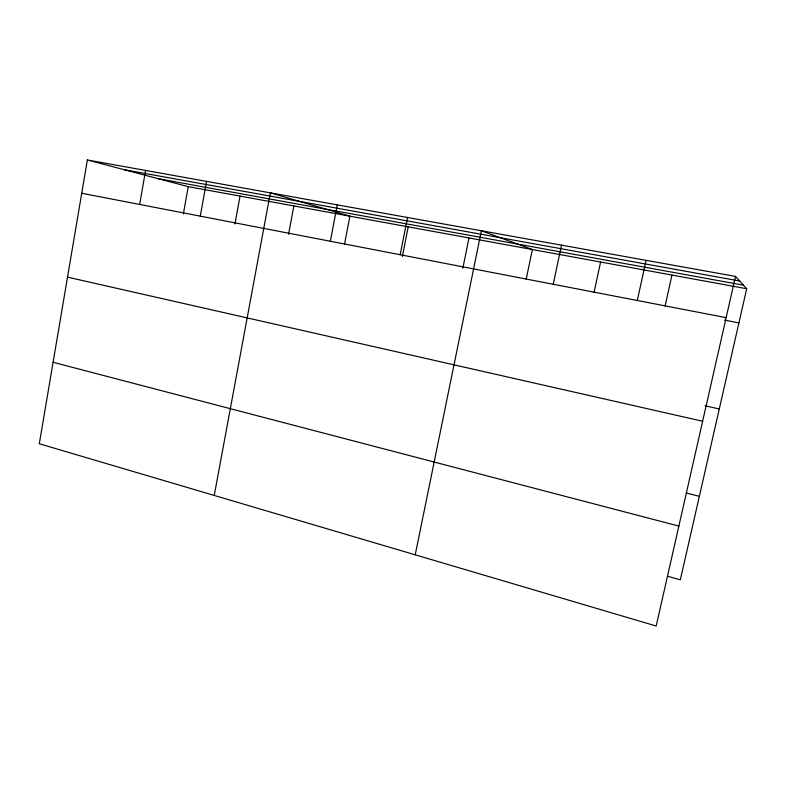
<?xml version="1.0" encoding="UTF-8"?>
<svg xmlns="http://www.w3.org/2000/svg" width="786" height="786" viewBox="0 0 786 786"><rect width="100%" height="100%" fill="white"/><g stroke="black" fill="none" stroke-linecap="round" stroke-linejoin="round"><path stroke-width="1.18" d="M87.364 159.971L39.3 443.756L656.192 626.029L735.5 276.407L87.364 159.971L188.227 186.626L746.7 288.727L680.322 579.803L667.442 576.217M139.672 204.448L145.606 170.434M183.354 213.969L188.227 186.626M200.283 216.15L206.541 181.379M234.926 223.99L240.035 196.097M214.234 495.445L270.364 192.845L349.898 216.179L344.533 244.033M288.55 234.366L293.885 205.942M330.326 241.243L337.292 204.871M400.182 254.733L407.541 217.496M402.373 256.433L408.229 226.849M462.856 268.173L468.996 237.952M415.214 554.828L481.386 230.76L532.377 249.545L526.188 279.197M553.246 284.277L561.518 245.153M594.059 292.392L600.592 262.013M637.308 300.498L646.092 260.343M665.084 306.098L671.961 275.061M124.129 169.688L739.675 281.005M158.251 178.697L743.448 285.161M81.724 193.268L726.146 317.642M724.515 320.118L738.909 322.899M705.081 405.812L719.278 408.956M67.517 277.134L702.645 421.257M686.316 493.028L699.363 496.3M53.094 362.287L678.858 526.089M735.5 276.407L746.7 288.727"/></g></svg>
